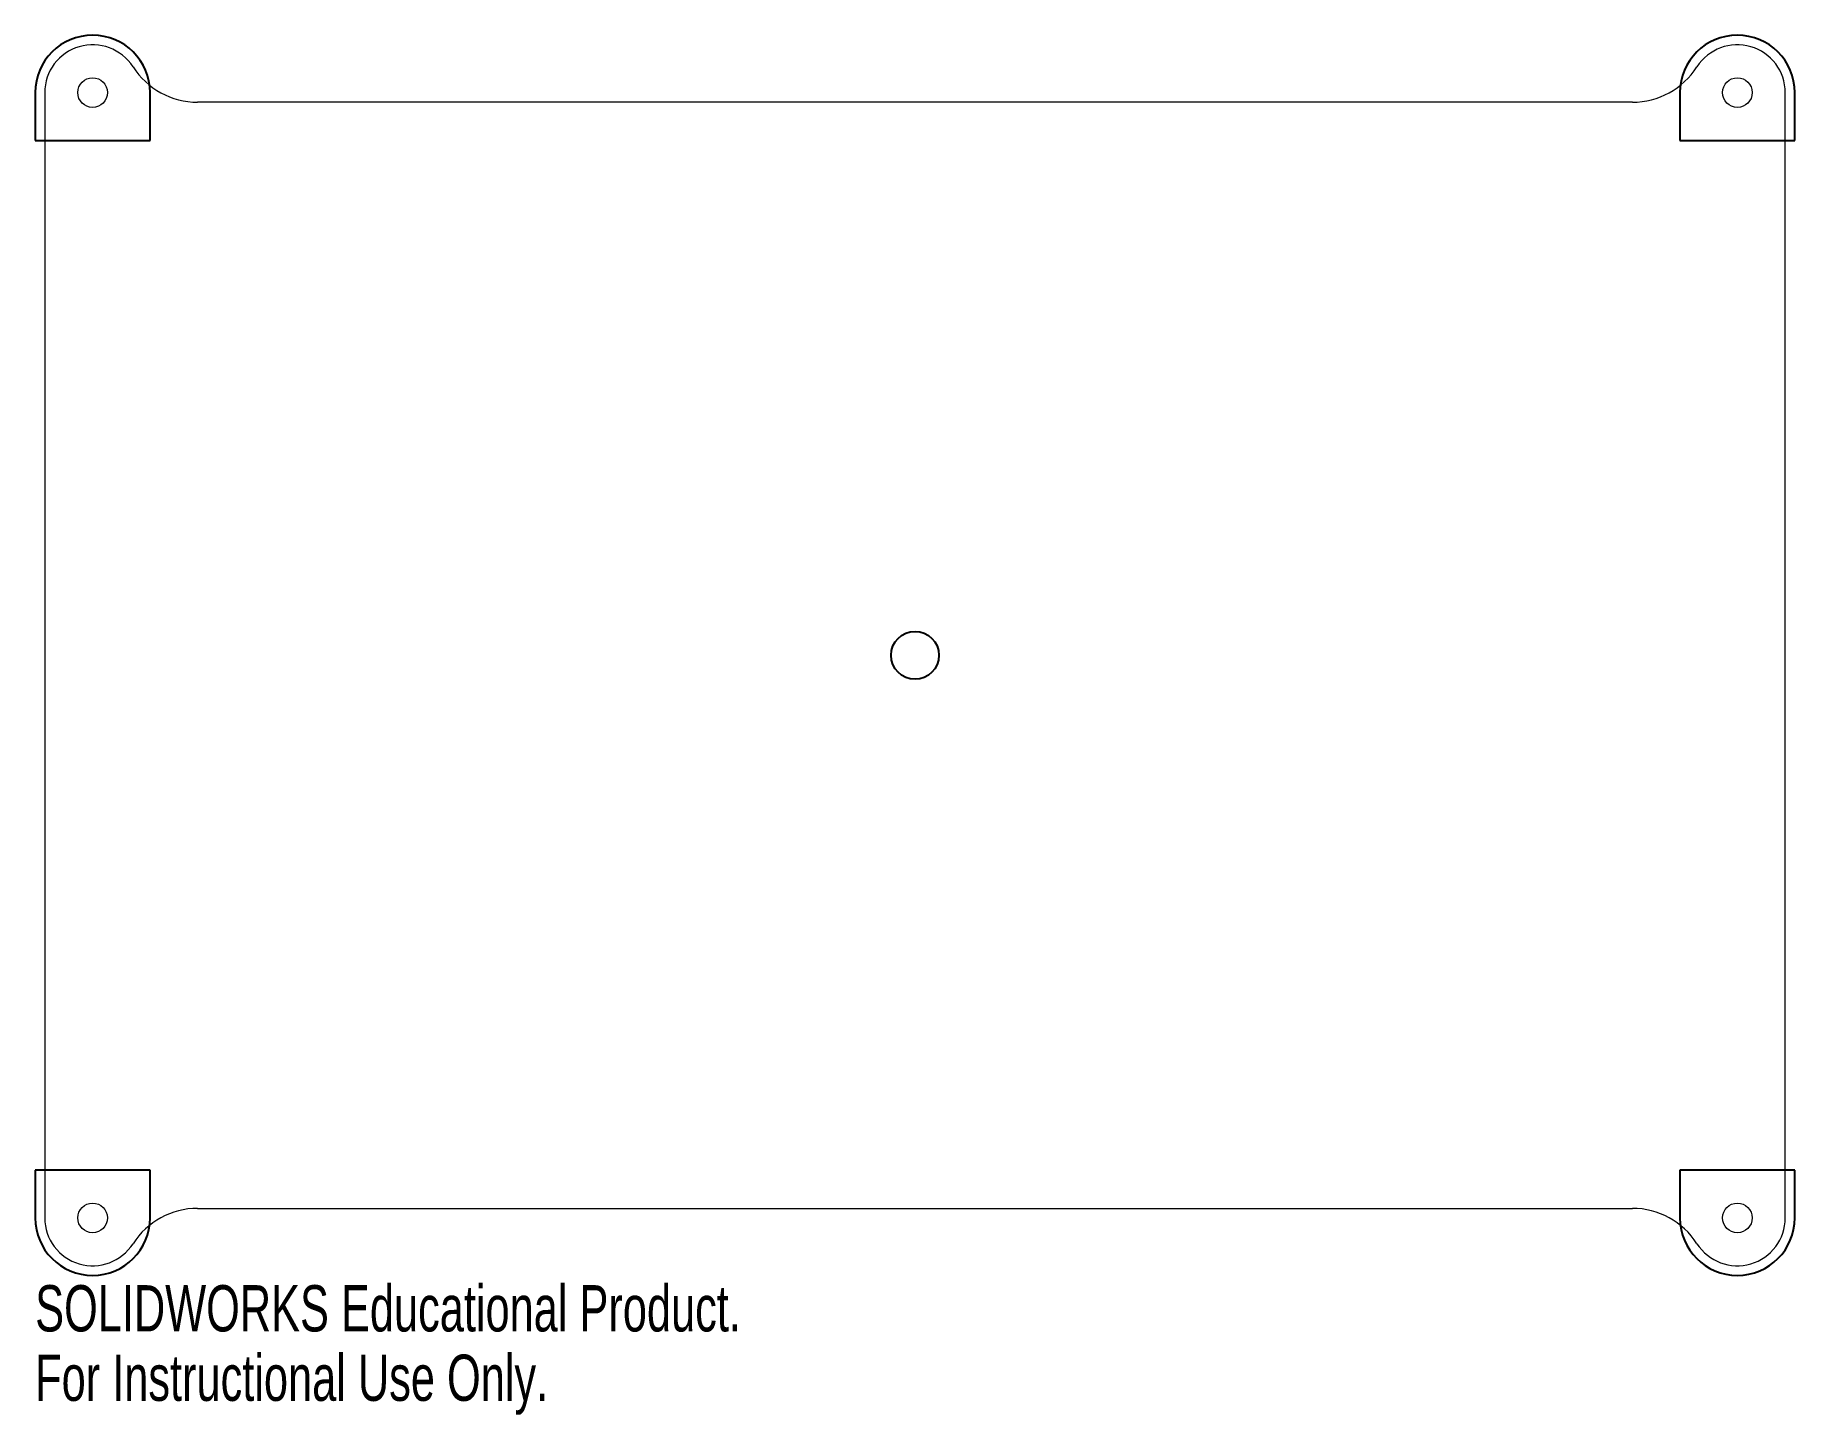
# Model space of a CAD drawing. Header units: millimetres. Extents: x -92 to 92, y -79 to 65.
import ezdxf

# ---------------------------------------------------------------- set-up
doc = ezdxf.new("R2010")
doc.units = ezdxf.units.MM
doc.styles.add('SLDTEXTSTYLE0', font='TXT', dxfattribs={"width": 0.7})

msp = doc.modelspace()

# ---------------------------------------------------------------- linework, layer by layer
at = {"color": 7, "linetype": 'Continuous'}
for p, q in [((-91.86, 58.76), (-91.86, 53.76)), ((-79.86, 53.76), (-79.86, 58.76)), ((79.86, 58.76), (79.86, 53.76)), ((91.86, 53.76), (91.86, 58.76)), ((-91.86, 53.76), (-79.86, 53.76)), ((79.86, 53.76), (91.86, 53.76)), ((-79.86, -53.76), (-91.86, -53.76)), ((-91.86, -53.76), (-91.86, -58.76)), ((-79.86, -58.76), (-79.86, -53.76)), ((79.86, -53.76), (79.86, -58.76)), ((91.86, -53.76), (79.86, -53.76)), ((91.86, -58.76), (91.86, -53.76))]:
    msp.add_line(p, q, dxfattribs=at)
at = {"color": 7, "linetype": 'Continuous', "lineweight": 15}
for p, q in [((-90.86, 58.76), (-90.86, -58.76)), ((74.9, 57.76), (-74.9, 57.76)), ((90.86, -58.76), (90.86, 58.76)), ((-74.9, -57.76), (74.9, -57.76))]:
    msp.add_line(p, q, dxfattribs=at)
for centre in [(-85.86, 58.76), (85.86, 58.76), (-85.86, -58.76), (85.86, -58.76)]:
    msp.add_circle(centre, 1.55, dxfattribs=at)
at = {"color": 7, "linetype": 'Continuous'}
msp.add_circle((0, 0), 2.5, dxfattribs=at)
for centre, start, end in [((-85.86, 58.76), 0, 180), ((85.86, 58.76), 0, 180), ((-85.86, -58.76), 180, 0), ((85.86, -58.76), 180, 0)]:
    msp.add_arc(centre, 6, start, end, dxfattribs=at)
at = {"color": 7, "linetype": 'Continuous', "lineweight": 15}
for centre, radius, start, end in [((-85.86, 58.76), 5, 32.579, 180), ((85.86, 58.76), 5, 0, 147.421), ((-74.9, 65.76), 8, 212.579, 270), ((74.9, 65.76), 8, 270, 327.421), ((-85.86, -58.76), 5, 180, 327.421), ((-74.9, -65.76), 8, 90, 147.421), ((74.9, -65.76), 8, 32.579, 90), ((85.86, -58.76), 5, 212.579, 0)]:
    msp.add_arc(centre, radius, start, end, dxfattribs=at)

# ---------------------------------------------------------------- texts
at = {"color": 7, "linetype": 'Continuous', "char_height": 4.8336, "attachment_point": 1, "style": 'SLDTEXTSTYLE0'}
for s, insert in [('SOLIDWORKS Educational Product.', (-91.86, -65.78)), ('For Instructional Use Only.', (-91.86, -73.03))]:
    msp.add_mtext(s, dxfattribs=dict(at, insert=insert))

doc.saveas('drawing.dxf')
